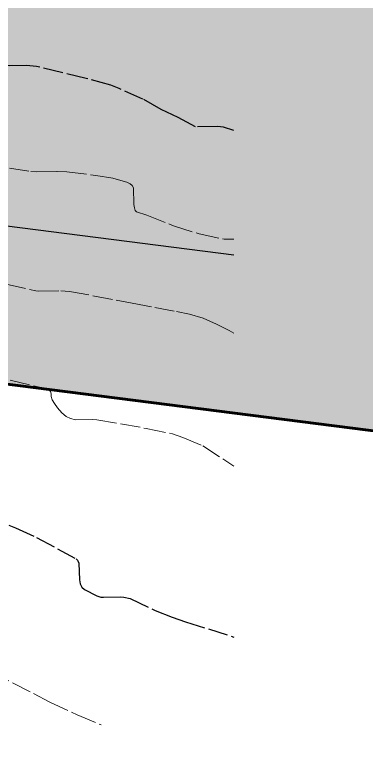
# Model space of a CAD drawing. Header units: metres. Extents: x 226877 to 228933, y 6571586 to 6573950.
# Drawn here: x 227881 to 227937.2, y 6571774.9 to 6571892.2 of the extents above; entities that cross this region are included whole.
import ezdxf

# ---------------------------------------------------------------- set-up
doc = ezdxf.new("R2010")
doc.units = ezdxf.units.M
doc.header["$LTSCALE"] = 2.5
doc.linetypes.add('DASHED', pattern=[1.524, 1.27, -0.254])
for name, color, linetype, lineweight in [('C-IMAG-LOCL', 8, 'CONTINUOUS', 13), ('C-PROP-BDY', 3, 'CONTINUOUS', 50), ('C-TOPO-EXST', 8, 'DASHED', 13), ('C-ZONE-ENVL', 1, 'CONTINUOUS', 35)]:
    doc.layers.add(name, color=color, linetype=linetype, lineweight=lineweight)
picture_1 = doc.add_image_def('image1.png', size_in_pixel=(1400, 1199))

msp = doc.modelspace()

# ---------------------------------------------------------------- hatches: boundary and pattern name
at = {"layer": 'C-PROP-BDY', "true_color": 0xffe633, "transparency": 33554521}
msp.add_hatch(color=7, dxfattribs=at).paths.add_polyline_path([(228025.27, 6571814.67), (227673.7, 6571859.47), (227625.75, 6571865.58), (227784.61, 6573120), (228184.96, 6573064.69)])
at = {"layer": 'C-PROP-BDY', "true_color": 0xe6f5e0}
msp.add_hatch(color=7, dxfattribs=at).paths.add_polyline_path([(228025.27, 6571814.67), (227673.7, 6571859.47), (227625.75, 6571865.58), (227784.61, 6573120), (228184.96, 6573064.69)])

# ---------------------------------------------------------------- linework, layer by layer
at = {"layer": 'C-PROP-BDY', "lineweight": 60}
msp.add_lwpolyline([(228184.96, 6573064.69), (227784.61, 6573120), (227625.75, 6571865.58), (227673.7, 6571859.47), (228025.27, 6571814.67)], close=True, dxfattribs=at)
at = {"layer": 'C-PROP-BDY', "lineweight": 35}
msp.add_lwpolyline([(228184.96, 6573064.69), (227784.61, 6573120), (227625.75, 6571865.58), (227673.7, 6571859.47), (228025.27, 6571814.67)], close=True, dxfattribs=at)
at = {"layer": 'C-PROP-BDY', "lineweight": 50}
msp.add_lwpolyline([(227787.06, 6571845.03), (227916.06, 6571828.59)], dxfattribs=at)
at = {"layer": 'C-TOPO-EXST', "lineweight": 30, "true_color": 0x808080}
for points in [[(227916.06, 6571873.72), (227914.41, 6571874.26), (227913.41, 6571874.35), (227909.93, 6571874.28), (227907.13, 6571875.77), (227904.4, 6571877.07), (227901.49, 6571878.73), (227897.7, 6571880.42), (227896.36, 6571880.94), (227892.42, 6571882.03), (227884.47, 6571883.96), (227882.9, 6571884.1), (227880.22, 6571884.03), (227879.32, 6571884.09), (227873.45, 6571885.61), (227873.1, 6571885.85), (227872.86, 6571886.21), (227872.73, 6571886.69), (227872.67, 6571889.36), (227872.54, 6571889.75), (227872.29, 6571890.05), (227871.93, 6571890.27), (227868.38, 6571891.36), (227865.45, 6571892.44)], [(227876.55, 6571812.12), (227881.15, 6571810.27), (227884.5, 6571808.74), (227890.82, 6571805.31), (227891.04, 6571805.11), (227891.27, 6571804.63), (227891.34, 6571801.96), (227891.48, 6571801.31), (227891.75, 6571800.79), (227892.14, 6571800.41), (227894.12, 6571799.38), (227894.8, 6571799.2), (227895.19, 6571799.17), (227897.87, 6571799.24), (227898.46, 6571799.2), (227899.49, 6571798.97), (227903.48, 6571797.05), (227906.19, 6571796.01), (227908.33, 6571795.26), (227916.06, 6571792.83)]]:
    msp.add_lwpolyline(points, dxfattribs=at)
at = {"layer": 'C-TOPO-EXST', "lineweight": 13, "true_color": 0x808080}
for points in [[(227880.15, 6571867.7), (227883.6, 6571867.18), (227884.56, 6571867.12), (227887.79, 6571867.18), (227889.33, 6571867.12), (227893.97, 6571866.53), (227896.67, 6571866.1), (227897.59, 6571865.86), (227898.91, 6571865.46), (227899.45, 6571865.2), (227899.81, 6571864.91), (227900, 6571864.58), (227900.07, 6571861.91), (227900.15, 6571861.36), (227900.29, 6571860.96), (227900.5, 6571860.72), (227902.11, 6571860.18), (227906.37, 6571858.51), (227910.52, 6571857.2), (227914.5, 6571856.35), (227916.06, 6571856.38)], [(227875.93, 6571849.97), (227884.36, 6571848.13), (227884.86, 6571848.07), (227888.39, 6571848.13), (227889.75, 6571848.03), (227899.78, 6571846.16), (227903.39, 6571845.43), (227906.89, 6571844.82), (227908.96, 6571844.38), (227911.12, 6571843.72), (227913.29, 6571842.81), (227915.29, 6571841.8), (227916.06, 6571841.33)], [(227880.28, 6571833.84), (227886.17, 6571832.45), (227886.5, 6571832.27), (227886.72, 6571832.01), (227886.84, 6571831.67), (227886.85, 6571831.24), (227887.02, 6571830.72), (227887.36, 6571830.12), (227887.86, 6571829.43), (227888.53, 6571828.65), (227889.22, 6571828.07), (227889.95, 6571827.7), (227890.72, 6571827.52), (227893.4, 6571827.59), (227894.16, 6571827.53), (227902.03, 6571826.14), (227906.25, 6571825.26), (227907.91, 6571824.68), (227911.1, 6571823.35), (227916.06, 6571820.11)], [(227877.24, 6571787.26), (227886.64, 6571782.44), (227891.01, 6571780.38), (227894.85, 6571778.79), (227894.85, 6571778.78)]]:
    msp.add_lwpolyline(points, dxfattribs=at)
at = {"layer": 'C-ZONE-ENVL', "lineweight": 30}
msp.add_lwpolyline([(227916.06, 6571853.8), (227787.06, 6571870.23)], dxfattribs=at)

# ---------------------------------------------------------------- pictures from other files: only their frames are drawn
at = {"layer": 'C-IMAG-LOCL'}
image = msp.add_image(picture_1, insert=(226877.41, 6571586.24), size_in_units=(2055.89, 1762.19), dxfattribs=dict(at, fade=35))

doc.saveas('drawing.dxf')
